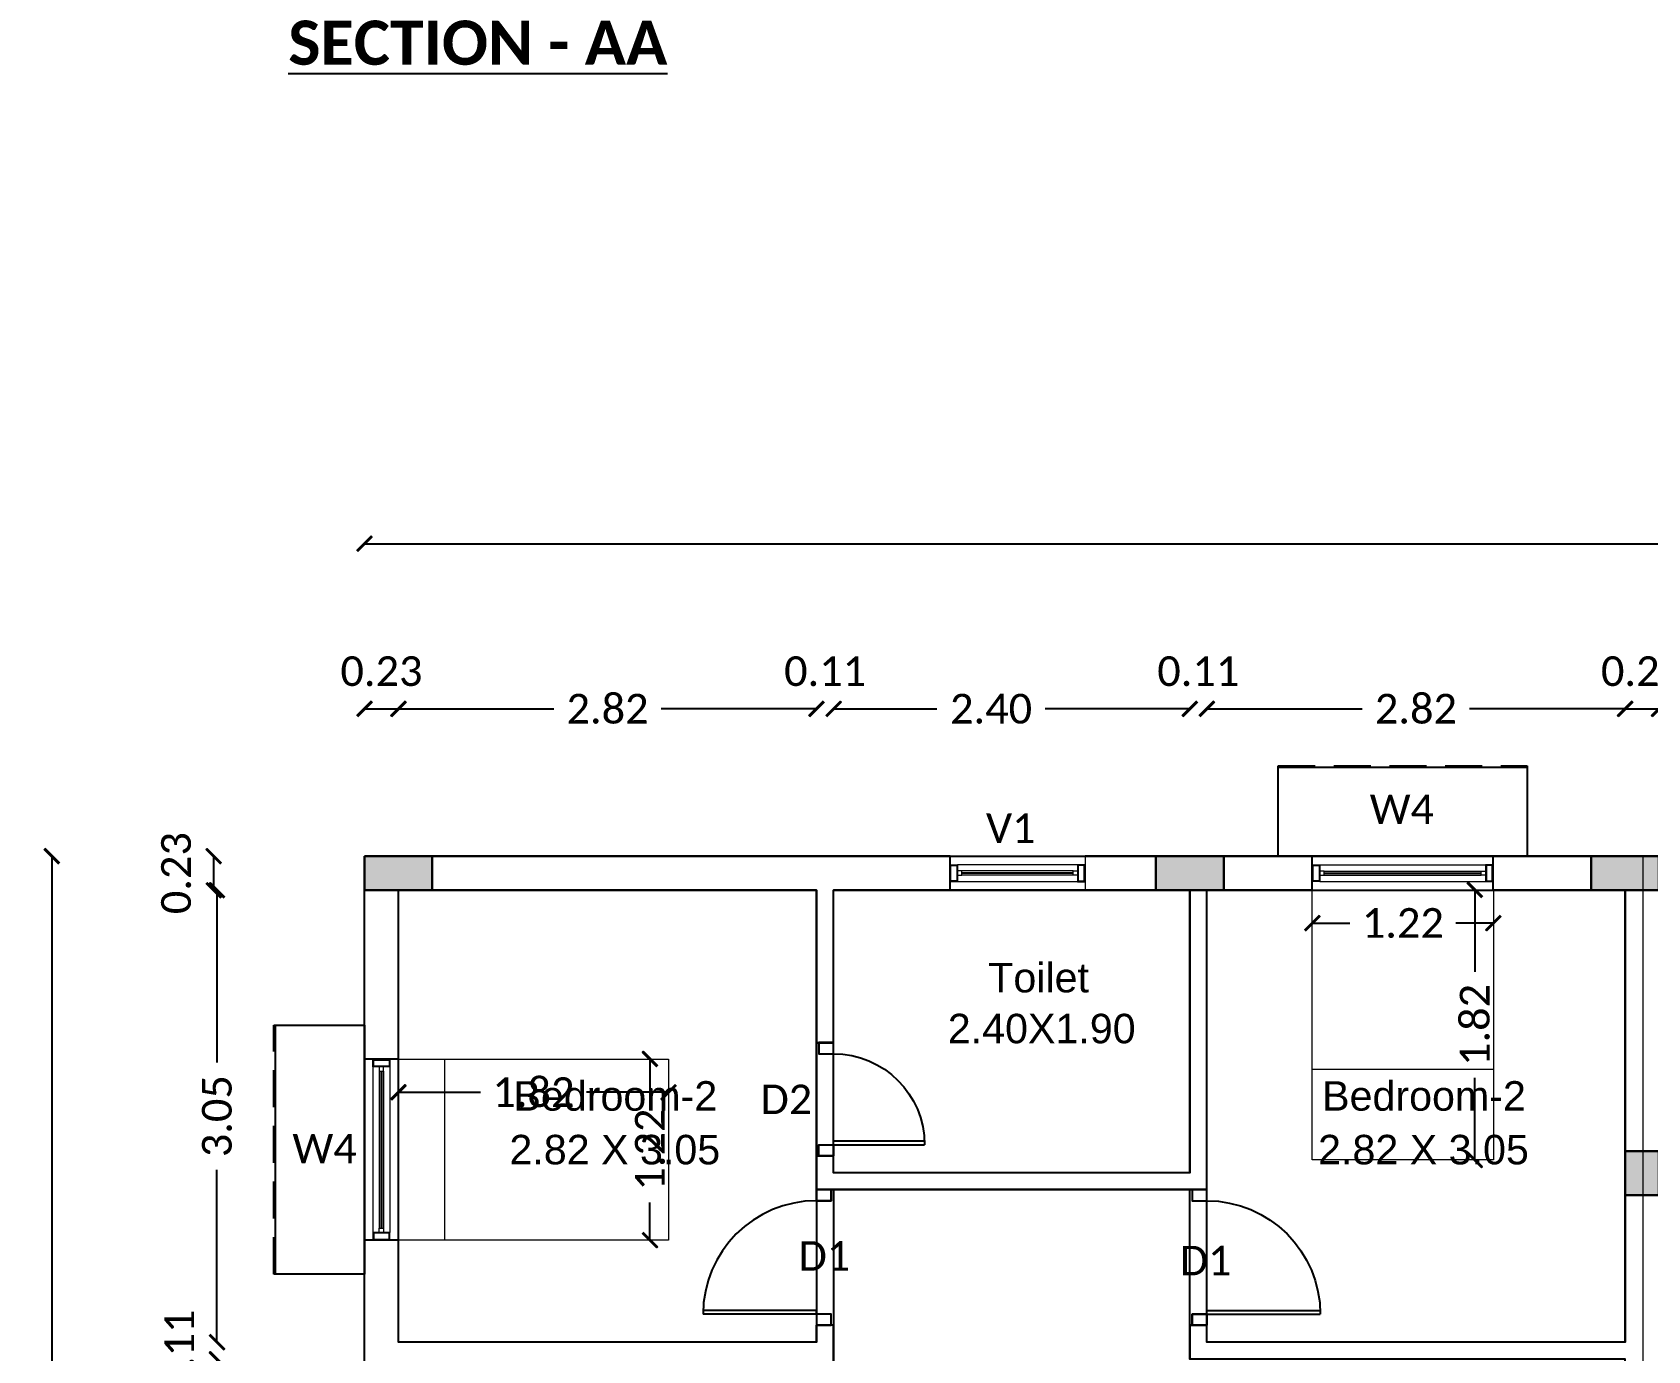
# Model space of a CAD drawing. Header units: metres. Extents: x 1549 to 1752, y 1518 to 3502.
# Drawn here: x 1701.95 to 1712.83, y 1634.1 to 1642.98 of the extents above; entities that cross this region are included whole.
import ezdxf

# ---------------------------------------------------------------- set-up
doc = ezdxf.new("R2010")
doc.units = ezdxf.units.M
doc.linetypes.add('HIDDEN', pattern=[0.375, 0.25, -0.125])
for name, color, linetype in [('BLK_1_FLR_1_AC_ROOM_1', 117, 'Continuous'), ('BLK_1_FLR_1_BLT_UP_AREA', 1, 'Continuous'), ('BLK_1_FLR_1_CARPET_AREA', 10, 'Continuous'), ('BLK_1_FLR_1_CHAJJA', 6, 'Continuous'), ('BLK_1_FLR_1_REGULAR_ROOM_1', 117, 'Continuous'), ('BLK_1_FLR_1_REGULAR_ROOM_2', 117, 'Continuous'), ('BLK_1_FLR_1_WC_BATH', 223, 'Continuous'), ('BLK_1_LVL_1_BLDG_FOOT_PRINT', 1, 'Continuous'), ('D', 7, 'Continuous')]:
    doc.layers.add(name, color=color, linetype=linetype)
for name, color, linetype, lineweight in [('BLK_1_FLR_1_ROOM_1_LIGHT_VENTILATION_1', 232, 'Continuous', 0), ('BLK_1_FLR_1_ROOM_2_LIGHT_VENTILATION_2', 232, 'Continuous', 0), ('BLK_1_FLR_1_UNITFA_1', 234, 'Continuous', 0), ('Column', 7, 'Continuous', 30), ('W', 7, 'Continuous', 5)]:
    doc.layers.add(name, color=color, linetype=linetype, lineweight=lineweight)
doc.styles.add('SLS- JOHN Calibri', font='calibri.ttf')
doc.styles.add('SLS-Calibri', font='calibri.ttf')
doc.styles.add('SLS-CalibriBold', font='calibrib.ttf')
doc.dimstyles.new('SLS-ProjectName-OuterBlock(FloorPlan)', dxfattribs={"dimtxt": 0.2, "dimasz": 0.1, "dimexe": 0, "dimexo": 0, "dimgap": 0.1, "dimtad": 0, "dimzin": 1, "dimdsep": 46, "dimtxsty": 'SLS-Calibri', "dimblk1": 'OBLIQUE', "dimblk2": 'OBLIQUE', "dimsah": 1, "dimcen": 0, "dimse1": 1, "dimse2": 1, "dimclrd": 252, "dimclre": 252, "dimclrt": 256, "dimadec": 0, "dimazin": 0, "dimtfac": 1, "dimtofl": 0, "dimtmove": 2, "dimatfit": 3, "dimfxl": 0, "dimtolj": 1, "dimtzin": 0, "dimarcsym": 0})

# ---------------------------------------------------------------- blocks, each defined once
blk = doc.blocks.new('*U9')
at = {"layer": 'D'}
for p, q in [((0.075, 0.05), (0.075, 0.667)), ((0.1, 0.05), (0.1, 0.666)), ((0, -0.065), (0, 0.05)), ((0.075, 0.05), (0.1, 0.05)), ((0.767, -0.065), (0.767, 0.05))]:
    blk.add_line(p, q, dxfattribs=at)
for points in [[(0, -0.05), (0.075, -0.05), (0.075, 0.05), (0, 0.05)], [(0.767, -0.05), (0.692, -0.05), (0.692, 0.05), (0.767, 0.05)]]:
    blk.add_lwpolyline(points, close=True, dxfattribs=at)
blk.add_arc((0.075, 0.05), 0.617, 0, 90, dxfattribs=at)
blk = doc.blocks.new('*U8')
at = {"layer": 'W'}
for p, q in [((-0.5333, 0.1), (-0.5333, -0.1)), ((-0.5333, 0.1), (0.5333, 0.1)), ((0.5333, 0.1), (0.5333, -0.1)), ((-0.4883, 0.05), (0.4883, 0.05)), ((-0.4633, 0.0125), (0.4633, 0.0125)), ((-0.4633, 0.0025), (0.4633, 0.0025)), ((-0.4883, -0.05), (0.4883, -0.05)), ((-0.4633, -0.0025), (0.4633, -0.0025)), ((-0.4633, -0.0125), (0.4633, -0.0125)), ((-0.5333, -0.1), (0.5333, -0.1))]:
    blk.add_line(p, q, dxfattribs=at)
for points in [[(-0.4883, -0.05), (-0.5333, -0.05), (-0.5333, 0.05), (-0.4883, 0.05)], [(-0.4933, -0.045), (-0.5283, -0.045), (-0.5283, 0.045), (-0.4933, 0.045)], [(-0.4883, 0.0125), (-0.4883, -0.0125), (-0.4633, -0.0125), (-0.4633, 0.0125)], [(0.4883, 0.0125), (0.4883, -0.0125), (0.4633, -0.0125), (0.4633, 0.0125)], [(0.4883, -0.05), (0.5333, -0.05), (0.5333, 0.05), (0.4883, 0.05)], [(0.4933, -0.045), (0.5283, -0.045), (0.5283, 0.045), (0.4933, 0.045)]]:
    blk.add_lwpolyline(points, close=True, dxfattribs=at)
blk = doc.blocks.new('*U7')
at = {"layer": 'D'}
for p, q in [((0.075, 0.05), (0.075, 0.82)), ((0.1, 0.05), (0.1, 0.819)), ((0, -0.065), (0, 0.05)), ((0.075, 0.05), (0.1, 0.05)), ((0.92, -0.065), (0.92, 0.05))]:
    blk.add_line(p, q, dxfattribs=at)
for points in [[(0, -0.05), (0.075, -0.05), (0.075, 0.05), (0, 0.05)], [(0.92, -0.05), (0.845, -0.05), (0.845, 0.05), (0.92, 0.05)]]:
    blk.add_lwpolyline(points, close=True, dxfattribs=at)
blk.add_arc((0.075, 0.05), 0.77, 0, 90, dxfattribs=at)
blk = doc.blocks.new('_Oblique')
at = {"color": 0, "linetype": 'ByBlock', "lineweight": -2}
blk.add_line((-0.5, -0.5), (0.5, 0.5), dxfattribs=at)
at = {"const_width": 0.2}
blk.add_lwpolyline([(-0.5, -0.5), (0.5, 0.5)], dxfattribs=at)
blk = doc.blocks.new('*D65')
at = {"color": 252, "lineweight": -2}
blk.add_line((1704.184, 1638.423), (1704.413, 1638.423), dxfattribs=at)
at = {"layer": 'Defpoints', "color": 0}
for p in [(1704.413, 1638.423), (1704.184, 1636.933), (1704.413, 1636.933)]:
    blk.add_point(p, dxfattribs=at)
at = {"color": 252, "lineweight": -2, "xscale": 0.1, "yscale": 0.1, "zscale": 0.1, "rotation": 180}
blk.add_blockref('_Oblique', (1704.184, 1638.423), dxfattribs=at)
at = {"color": 252, "lineweight": -2, "xscale": 0.1, "yscale": 0.1, "zscale": 0.1}
blk.add_blockref('_Oblique', (1704.413, 1638.423), dxfattribs=at)
at = {"insert": (1704.299, 1638.676), "char_height": 0.2, "attachment_point": 5, "style": 'SLS-Calibri'}
blk.add_mtext('\\A1;0.23', dxfattribs=at)
blk = doc.blocks.new('*D66')
at = {"color": 252, "lineweight": -2}
for p, q in [((1704.413, 1638.423), (1705.46, 1638.423)), ((1707.23, 1638.423), (1706.183, 1638.423))]:
    blk.add_line(p, q, dxfattribs=at)
at = {"layer": 'Defpoints', "color": 0}
for p in [(1707.23, 1638.423), (1707.23, 1637.201), (1704.413, 1636.933)]:
    blk.add_point(p, dxfattribs=at)
at = {"color": 252, "lineweight": -2, "xscale": 0.1, "yscale": 0.1, "zscale": 0.1, "rotation": 180}
blk.add_blockref('_Oblique', (1704.413, 1638.423), dxfattribs=at)
at = {"color": 252, "lineweight": -2, "xscale": 0.1, "yscale": 0.1, "zscale": 0.1}
blk.add_blockref('_Oblique', (1707.23, 1638.423), dxfattribs=at)
at = {"insert": (1705.822, 1638.423), "char_height": 0.2, "attachment_point": 5, "style": 'SLS-Calibri'}
blk.add_mtext('\\A1;2.82', dxfattribs=at)
blk = doc.blocks.new('*D67')
at = {"color": 252, "lineweight": -2}
for p, q in [((1707.23, 1638.423), (1707.13, 1638.423)), ((1707.345, 1638.423), (1707.445, 1638.423))]:
    blk.add_line(p, q, dxfattribs=at)
at = {"layer": 'Defpoints', "color": 0}
for p in [(1707.345, 1638.423), (1707.23, 1637.201), (1707.345, 1637.201)]:
    blk.add_point(p, dxfattribs=at)
at = {"color": 252, "lineweight": -2, "xscale": 0.1, "yscale": 0.1, "zscale": 0.1}
blk.add_blockref('_Oblique', (1707.23, 1638.423), dxfattribs=at)
at = {"color": 252, "lineweight": -2, "xscale": 0.1, "yscale": 0.1, "zscale": 0.1, "rotation": 180}
blk.add_blockref('_Oblique', (1707.345, 1638.423), dxfattribs=at)
at = {"insert": (1707.288, 1638.676), "char_height": 0.2, "attachment_point": 5, "style": 'SLS-Calibri'}
blk.add_mtext('\\A1;0.11', dxfattribs=at)
blk = doc.blocks.new('*D68')
at = {"color": 252, "lineweight": -2}
for p, q in [((1707.345, 1638.423), (1708.041, 1638.423)), ((1709.745, 1638.423), (1708.771, 1638.423))]:
    blk.add_line(p, q, dxfattribs=at)
at = {"layer": 'Defpoints', "color": 0}
for p in [(1709.745, 1638.423), (1707.345, 1637.201), (1709.745, 1637.201)]:
    blk.add_point(p, dxfattribs=at)
at = {"color": 252, "lineweight": -2, "xscale": 0.1, "yscale": 0.1, "zscale": 0.1, "rotation": 180}
blk.add_blockref('_Oblique', (1707.345, 1638.423), dxfattribs=at)
at = {"color": 252, "lineweight": -2, "xscale": 0.1, "yscale": 0.1, "zscale": 0.1}
blk.add_blockref('_Oblique', (1709.745, 1638.423), dxfattribs=at)
at = {"insert": (1708.406, 1638.423), "char_height": 0.2, "attachment_point": 5, "style": 'SLS-Calibri'}
blk.add_mtext('\\A1;2.40', dxfattribs=at)
blk = doc.blocks.new('*D69')
at = {"color": 252, "lineweight": -2}
for p, q in [((1709.745, 1638.423), (1709.645, 1638.423)), ((1709.859, 1638.423), (1709.959, 1638.423))]:
    blk.add_line(p, q, dxfattribs=at)
at = {"layer": 'Defpoints', "color": 0}
for p in [(1709.859, 1638.423), (1709.745, 1637.201), (1709.859, 1637.201)]:
    blk.add_point(p, dxfattribs=at)
at = {"color": 252, "lineweight": -2, "xscale": 0.1, "yscale": 0.1, "zscale": 0.1}
blk.add_blockref('_Oblique', (1709.745, 1638.423), dxfattribs=at)
at = {"color": 252, "lineweight": -2, "xscale": 0.1, "yscale": 0.1, "zscale": 0.1, "rotation": 180}
blk.add_blockref('_Oblique', (1709.859, 1638.423), dxfattribs=at)
at = {"insert": (1709.802, 1638.676), "char_height": 0.2, "attachment_point": 5, "style": 'SLS-Calibri'}
blk.add_mtext('\\A1;0.11', dxfattribs=at)
blk = doc.blocks.new('*D70')
at = {"color": 252, "lineweight": -2}
for p, q in [((1709.859, 1638.423), (1710.906, 1638.423)), ((1712.677, 1638.423), (1711.63, 1638.423))]:
    blk.add_line(p, q, dxfattribs=at)
at = {"layer": 'Defpoints', "color": 0}
for p in [(1712.677, 1638.423), (1709.859, 1637.201), (1712.677, 1637.201)]:
    blk.add_point(p, dxfattribs=at)
at = {"color": 252, "lineweight": -2, "xscale": 0.1, "yscale": 0.1, "zscale": 0.1, "rotation": 180}
blk.add_blockref('_Oblique', (1709.859, 1638.423), dxfattribs=at)
at = {"color": 252, "lineweight": -2, "xscale": 0.1, "yscale": 0.1, "zscale": 0.1}
blk.add_blockref('_Oblique', (1712.677, 1638.423), dxfattribs=at)
at = {"insert": (1711.268, 1638.423), "char_height": 0.2, "attachment_point": 5, "style": 'SLS-Calibri'}
blk.add_mtext('\\A1;2.82', dxfattribs=at)
blk = doc.blocks.new('*D71')
at = {"color": 252, "lineweight": -2}
blk.add_line((1712.677, 1638.423), (1712.906, 1638.423), dxfattribs=at)
at = {"layer": 'Defpoints', "color": 0}
for p in [(1712.906, 1638.423), (1712.677, 1637.201), (1712.906, 1637.201)]:
    blk.add_point(p, dxfattribs=at)
at = {"color": 252, "lineweight": -2, "xscale": 0.1, "yscale": 0.1, "zscale": 0.1, "rotation": 180}
blk.add_blockref('_Oblique', (1712.677, 1638.423), dxfattribs=at)
at = {"color": 252, "lineweight": -2, "xscale": 0.1, "yscale": 0.1, "zscale": 0.1}
blk.add_blockref('_Oblique', (1712.906, 1638.423), dxfattribs=at)
at = {"insert": (1712.791, 1638.676), "char_height": 0.2, "attachment_point": 5, "style": 'SLS-Calibri'}
blk.add_mtext('\\A1;0.23', dxfattribs=at)
blk = doc.blocks.new('*D45')
at = {"color": 252, "lineweight": -2}
for p, q in [((1704.184, 1639.536), (1713.192, 1639.536)), ((1723.074, 1639.536), (1714.067, 1639.536))]:
    blk.add_line(p, q, dxfattribs=at)
at = {"layer": 'Defpoints', "color": 0}
for p in [(1723.074, 1639.536), (1704.184, 1637.43), (1723.074, 1637.43)]:
    blk.add_point(p, dxfattribs=at)
at = {"color": 252, "lineweight": -2, "xscale": 0.1, "yscale": 0.1, "zscale": 0.1, "rotation": 180}
blk.add_blockref('_Oblique', (1704.184, 1639.536), dxfattribs=at)
at = {"color": 252, "lineweight": -2, "xscale": 0.1, "yscale": 0.1, "zscale": 0.1}
blk.add_blockref('_Oblique', (1723.074, 1639.536), dxfattribs=at)
at = {"insert": (1713.629, 1639.536), "char_height": 0.2, "attachment_point": 5, "style": 'SLS-Calibri'}
blk.add_mtext('\\A1;18.89', dxfattribs=at)
blk = doc.blocks.new('*D80')
at = {"color": 252, "lineweight": -2}
blk.add_line((1703.169, 1637.201), (1703.169, 1637.43), dxfattribs=at)
at = {"layer": 'Defpoints', "color": 0}
for p in [(1703.169, 1637.43), (1704.816, 1637.43), (1704.816, 1637.201)]:
    blk.add_point(p, dxfattribs=at)
at = {"color": 252, "lineweight": -2, "xscale": 0.1, "yscale": 0.1, "zscale": 0.1}
for p, rotation in [((1703.169, 1637.43), 90), ((1703.169, 1637.201), 270)]:
    blk.add_blockref('_Oblique', p, dxfattribs=dict(at, rotation=rotation))
at = {"insert": (1702.916, 1637.316), "char_height": 0.2, "attachment_point": 5, "rotation": 90, "style": 'SLS-Calibri'}
blk.add_mtext('\\A1;0.23', dxfattribs=at)
blk = doc.blocks.new('*D81')
at = {"color": 252, "lineweight": -2}
for p, q in [((1703.191, 1637.201), (1703.191, 1636.04)), ((1703.191, 1634.155), (1703.191, 1635.316))]:
    blk.add_line(p, q, dxfattribs=at)
at = {"layer": 'Defpoints', "color": 0}
for p in [(1704.838, 1637.201), (1703.191, 1634.155), (1704.413, 1634.155)]:
    blk.add_point(p, dxfattribs=at)
at = {"color": 252, "lineweight": -2, "xscale": 0.1, "yscale": 0.1, "zscale": 0.1}
for p, rotation in [((1703.191, 1637.201), 90), ((1703.191, 1634.155), 270)]:
    blk.add_blockref('_Oblique', p, dxfattribs=dict(at, rotation=rotation))
at = {"insert": (1703.191, 1635.678), "char_height": 0.2, "attachment_point": 5, "rotation": 90, "style": 'SLS-Calibri'}
blk.add_mtext('\\A1;3.05', dxfattribs=at)
blk = doc.blocks.new('*D82')
at = {"color": 252, "lineweight": -2}
for p, q in [((1703.191, 1634.155), (1703.191, 1634.255)), ((1703.191, 1634.04), (1703.191, 1633.94))]:
    blk.add_line(p, q, dxfattribs=at)
at = {"layer": 'Defpoints', "color": 0}
for p in [(1704.413, 1634.155), (1703.191, 1634.04), (1704.413, 1634.04)]:
    blk.add_point(p, dxfattribs=at)
at = {"color": 252, "lineweight": -2, "xscale": 0.1, "yscale": 0.1, "zscale": 0.1}
for p, rotation in [((1703.191, 1634.155), 270), ((1703.191, 1634.04), 90)]:
    blk.add_blockref('_Oblique', p, dxfattribs=dict(at, rotation=rotation))
at = {"insert": (1702.938, 1634.098), "char_height": 0.2, "attachment_point": 5, "rotation": 90, "style": 'SLS-Calibri'}
blk.add_mtext('\\A1;0.11', dxfattribs=at)
blk = doc.blocks.new('*D89')
at = {"color": 252, "lineweight": -2}
for p, q in [((1702.078, 1637.43), (1702.078, 1632.171)), ((1702.078, 1626.031), (1702.078, 1631.29))]:
    blk.add_line(p, q, dxfattribs=at)
at = {"layer": 'Defpoints', "color": 0}
for p in [(1704.184, 1637.43), (1702.078, 1626.031), (1704.184, 1626.031)]:
    blk.add_point(p, dxfattribs=at)
at = {"color": 252, "lineweight": -2, "xscale": 0.1, "yscale": 0.1, "zscale": 0.1}
for p, rotation in [((1702.078, 1637.43), 90), ((1702.078, 1626.031), 270)]:
    blk.add_blockref('_Oblique', p, dxfattribs=dict(at, rotation=rotation))
at = {"insert": (1702.078, 1631.73), "char_height": 0.2, "attachment_point": 5, "rotation": 90, "style": 'SLS-Calibri'}
blk.add_mtext('\\A1;11.40', dxfattribs=at)
blk = doc.blocks.new('A$C337B7338')
at = {"layer": 'W'}
for p, q in [((0, 0.229), (0, 0)), ((0.91, 0.229), (0, 0.229)), ((0.91, 0.229), (0.91, 0)), ((0.859, 0.171), (0.051, 0.171)), ((0.83, 0.129), (0.08, 0.129)), ((0.83, 0.117), (0.08, 0.117)), ((0.83, 0.111), (0.08, 0.111)), ((0.859, 0.057), (0.051, 0.057)), ((0.83, 0.1), (0.08, 0.1)), ((0.91, 0), (0, 0))]:
    blk.add_line(p, q, dxfattribs=at)
for points in [[(0.051, 0.057), (0, 0.057), (0, 0.171), (0.051, 0.171)], [(0.046, 0.063), (0.006, 0.063), (0.006, 0.166), (0.046, 0.166)], [(0.051, 0.129), (0.051, 0.1), (0.08, 0.1), (0.08, 0.129)], [(0.859, 0.129), (0.859, 0.1), (0.83, 0.1), (0.83, 0.129)], [(0.859, 0.057), (0.91, 0.057), (0.91, 0.171), (0.859, 0.171)], [(0.864, 0.063), (0.904, 0.063), (0.904, 0.166), (0.864, 0.166)]]:
    blk.add_lwpolyline(points, close=True, dxfattribs=at)
blk = doc.blocks.new('col')
at = {"layer": 'Column'}
h = blk.add_hatch(color=6, dxfattribs=at)
h.dxf.hatch_style = 1
h.paths.add_polyline_path([(0, 0), (0, -0.229), (0.457, -0.229), (0.457, 0)])
h = blk.add_hatch(color=6, dxfattribs=at)
h.dxf.hatch_style = 1
h.paths.add_polyline_path([(8.264, 0), (8.264, -0.229), (8.721, -0.229), (8.721, 0)])
h = blk.add_hatch(color=6, dxfattribs=at)
h.dxf.hatch_style = 1
h.paths.add_polyline_path([(5.332, 0), (5.332, -0.229), (5.789, -0.229), (5.789, 0)])
h = blk.add_hatch(color=3, dxfattribs=at)
h.dxf.hatch_style = 1
h.paths.add_polyline_path([(8.721, -2.285), (8.721, -1.987), (8.493, -1.987), (8.493, -2.285)])
for points in [[(0, 0), (0, -0.229), (0.457, -0.229), (0.457, 0)], [(8.264, 0), (8.264, -0.229), (8.721, -0.229), (8.721, 0)], [(5.332, 0), (5.332, -0.229), (5.789, -0.229), (5.789, 0)], [(8.493, -2.285), (8.721, -2.285), (8.721, -1.987), (8.493, -1.987)]]:
    blk.add_lwpolyline(points, close=True, dxfattribs=at)
blk = doc.blocks.new('*D181')
at = {"layer": 'BLK_1_FLR_1_ROOM_1_LIGHT_VENTILATION_1', "color": 252, "lineweight": -2}
for p, q in [((1706.108, 1636.063), (1706.108, 1635.81)), ((1706.108, 1634.843), (1706.108, 1635.096))]:
    blk.add_line(p, q, dxfattribs=at)
at = {"layer": 'Defpoints', "color": 0}
for p in [(1706.233, 1636.063), (1706.108, 1634.843), (1706.233, 1634.843)]:
    blk.add_point(p, dxfattribs=at)
at = {"layer": 'BLK_1_FLR_1_ROOM_1_LIGHT_VENTILATION_1', "color": 252, "lineweight": -2, "xscale": 0.1, "yscale": 0.1, "zscale": 0.1}
for p, rotation in [((1706.108, 1636.063), 90), ((1706.108, 1634.843), 270)]:
    blk.add_blockref('_Oblique', p, dxfattribs=dict(at, rotation=rotation))
at = {"layer": 'BLK_1_FLR_1_ROOM_1_LIGHT_VENTILATION_1', "insert": (1706.108, 1635.453), "char_height": 0.2, "attachment_point": 5, "rotation": 90, "style": 'SLS-Calibri'}
blk.add_mtext('\\A1;1.22', dxfattribs=at)
blk = doc.blocks.new('*D182')
at = {"layer": 'BLK_1_FLR_1_ROOM_1_LIGHT_VENTILATION_1', "color": 252, "lineweight": -2}
for p, q in [((1704.413, 1635.839), (1704.966, 1635.839)), ((1706.233, 1635.839), (1705.68, 1635.839))]:
    blk.add_line(p, q, dxfattribs=at)
at = {"layer": 'Defpoints', "color": 0}
for p in [(1704.413, 1636.063), (1706.233, 1636.063), (1706.233, 1635.839)]:
    blk.add_point(p, dxfattribs=at)
at = {"layer": 'BLK_1_FLR_1_ROOM_1_LIGHT_VENTILATION_1', "color": 252, "lineweight": -2, "xscale": 0.1, "yscale": 0.1, "zscale": 0.1, "rotation": 180}
blk.add_blockref('_Oblique', (1704.413, 1635.839), dxfattribs=at)
at = {"layer": 'BLK_1_FLR_1_ROOM_1_LIGHT_VENTILATION_1', "color": 252, "lineweight": -2, "xscale": 0.1, "yscale": 0.1, "zscale": 0.1}
blk.add_blockref('_Oblique', (1706.233, 1635.839), dxfattribs=at)
at = {"layer": 'BLK_1_FLR_1_ROOM_1_LIGHT_VENTILATION_1', "insert": (1705.323, 1635.839), "char_height": 0.2, "attachment_point": 5, "style": 'SLS-Calibri'}
blk.add_mtext('\\A1;1.82', dxfattribs=at)
blk = doc.blocks.new('*D183')
at = {"layer": 'BLK_1_FLR_1_ROOM_2_LIGHT_VENTILATION_2', "color": 252, "lineweight": -2}
for p, q in [((1711.665, 1637.203), (1711.665, 1636.65)), ((1711.665, 1635.383), (1711.665, 1635.936))]:
    blk.add_line(p, q, dxfattribs=at)
at = {"layer": 'Defpoints', "color": 0}
for p in [(1711.79, 1637.203), (1711.665, 1635.383), (1711.79, 1635.383)]:
    blk.add_point(p, dxfattribs=at)
at = {"layer": 'BLK_1_FLR_1_ROOM_2_LIGHT_VENTILATION_2', "color": 252, "lineweight": -2, "xscale": 0.1, "yscale": 0.1, "zscale": 0.1}
for p, rotation in [((1711.665, 1637.203), 90), ((1711.665, 1635.383), 270)]:
    blk.add_blockref('_Oblique', p, dxfattribs=dict(at, rotation=rotation))
at = {"layer": 'BLK_1_FLR_1_ROOM_2_LIGHT_VENTILATION_2', "insert": (1711.665, 1636.293), "char_height": 0.2, "attachment_point": 5, "rotation": 90, "style": 'SLS-Calibri'}
blk.add_mtext('\\A1;1.82', dxfattribs=at)
blk = doc.blocks.new('*D184')
at = {"layer": 'BLK_1_FLR_1_ROOM_2_LIGHT_VENTILATION_2', "color": 252, "lineweight": -2}
for p, q in [((1710.57, 1636.979), (1710.823, 1636.979)), ((1711.79, 1636.979), (1711.537, 1636.979))]:
    blk.add_line(p, q, dxfattribs=at)
at = {"layer": 'Defpoints', "color": 0}
for p in [(1710.57, 1637.203), (1711.79, 1637.203), (1711.79, 1636.979)]:
    blk.add_point(p, dxfattribs=at)
at = {"layer": 'BLK_1_FLR_1_ROOM_2_LIGHT_VENTILATION_2', "color": 252, "lineweight": -2, "xscale": 0.1, "yscale": 0.1, "zscale": 0.1, "rotation": 180}
blk.add_blockref('_Oblique', (1710.57, 1636.979), dxfattribs=at)
at = {"layer": 'BLK_1_FLR_1_ROOM_2_LIGHT_VENTILATION_2', "color": 252, "lineweight": -2, "xscale": 0.1, "yscale": 0.1, "zscale": 0.1}
blk.add_blockref('_Oblique', (1711.79, 1636.979), dxfattribs=at)
at = {"layer": 'BLK_1_FLR_1_ROOM_2_LIGHT_VENTILATION_2', "insert": (1711.18, 1636.979), "char_height": 0.2, "attachment_point": 5, "style": 'SLS-Calibri'}
blk.add_mtext('\\A1;1.22', dxfattribs=at)

msp = doc.modelspace()

# ---------------------------------------------------------------- linework, layer by layer
at = {"ltscale": 0.1}
for p, q in [((1708.12957952, 1637.42995134), (1704.18426967, 1637.42995134)), ((1704.18426967, 1636.06185835), (1704.18426967, 1637.42995134)), ((1708.12957952, 1637.20144327), (1708.12957952, 1637.42995134)), ((1710.56976131, 1637.42995134), (1709.03957952, 1637.42995134)), ((1710.56976131, 1637.20144327), (1710.56976131, 1637.42995134)), ((1716.21902773, 1637.42995134), (1711.78847099, 1637.42995134)), ((1711.78847099, 1637.20144327), (1711.78847099, 1637.42995134)), ((1707.23037854, 1637.20144327), (1704.41277773, 1637.20144327)), ((1704.41277773, 1636.06185835), (1704.41277773, 1637.20144327)), ((1707.23037854, 1636.17315698), (1707.23037854, 1637.20144327)), ((1709.74463257, 1637.20144327), (1707.34463257, 1637.20144327)), ((1707.34463257, 1636.17315698), (1707.34463257, 1637.20144327)), ((1709.74463257, 1635.2972094), (1709.74463257, 1637.20144327)), ((1710.56976131, 1637.20144327), (1709.8588866, 1637.20144327)), ((1709.8588866, 1635.18295537), (1709.8588866, 1637.20144327)), ((1712.67715273, 1637.20144327), (1711.78847099, 1637.20144327)), ((1712.67715273, 1634.15466908), (1712.67715273, 1637.20144327)), ((1712.67715273, 1634.15466908), (1712.67715273, 1637.20144327)), ((1707.34463257, 1636.17315698), (1707.23037854, 1636.17315698)), ((1704.41277773, 1636.06185835), (1704.18426967, 1636.06185835)), ((1707.34463257, 1635.41146343), (1707.23037854, 1635.41146343)), ((1707.23037854, 1635.18295537), (1707.23037854, 1635.41146343)), ((1707.34463257, 1635.2972094), (1707.34463257, 1635.41146343)), ((1709.74463257, 1635.2972094), (1707.34463257, 1635.2972094)), ((1709.8588866, 1635.18295537), (1707.23037854, 1635.18295537)), ((1704.18426967, 1633.24063682), (1704.18426967, 1634.84314867)), ((1704.41277773, 1634.84314867), (1704.18426967, 1634.84314867)), ((1704.41277773, 1634.15466908), (1704.41277773, 1634.84314867)), ((1707.34463257, 1634.26892311), (1707.23037854, 1634.26892311)), ((1707.23037854, 1634.15466908), (1707.23037854, 1634.26892311)), ((1707.34463257, 1632.9359585), (1707.34463257, 1634.26892311)), ((1709.74463257, 1634.04041505), (1709.74463257, 1634.26892311)), ((1709.74463257, 1634.26892311), (1709.8588866, 1634.26892311)), ((1709.8588866, 1634.15466908), (1709.8588866, 1634.26892311)), ((1707.23037854, 1634.15466908), (1704.41277773, 1634.15466908)), ((1712.67715273, 1634.15466908), (1709.8588866, 1634.15466908))]:
    msp.add_line(p, q, dxfattribs=at)
at = {"linetype": 'Continuous', "ltscale": 0.1}
msp.add_line((1707.23037854, 1635.41146343), (1707.23037854, 1636.17315698), dxfattribs=at)
at = {"linetype": 'HIDDEN'}
for points in [[(1710.33976131, 1638.03995134), (1712.01847099, 1638.03995134), (1712.01847099, 1637.42995134), (1710.33976131, 1637.42995134)], [(1704.18426967, 1636.29185835), (1704.18426967, 1634.61314867), (1703.57426967, 1634.61314867), (1703.57426967, 1636.29185835)]]:
    msp.add_lwpolyline(points, close=True, dxfattribs=at)
msp.add_lwpolyline([(1704.18426967, 1637.42995134), (1723.07426967, 1637.42995134), (1723.07426967, 1626.03069959), (1704.18426967, 1626.03069959)], close=True)
at = {"layer": 'BLK_1_FLR_1_AC_ROOM_1', "color": 1}
msp.add_lwpolyline([(1707.34463257, 1631.9091965), (1709.97161725, 1631.9091965), (1709.97161725, 1632.84709515), (1712.67715273, 1632.84709515), (1712.67715273, 1634.04041505), (1709.74463257, 1634.04041505), (1709.74463257, 1635.18295537), (1707.34463257, 1635.18295537)], close=True, dxfattribs=at)
at = {"layer": 'BLK_1_FLR_1_BLT_UP_AREA', "color": 3}
msp.add_lwpolyline([(1704.18426967, 1637.42995134), (1723.07426967, 1637.42995134), (1723.07426967, 1626.03069959), (1704.18426967, 1626.03069959)], close=True, dxfattribs=at)
at = {"layer": 'BLK_1_FLR_1_CARPET_AREA', "color": 25}
msp.add_lwpolyline([(1707.34463257, 1632.9359585), (1707.34463257, 1634.26892311), (1707.32972987, 1634.26892311), (1707.32972987, 1634.34343661), (1707.23037854, 1634.34343661), (1707.23037854, 1634.15466908), (1704.41277773, 1634.15466908), (1704.41277773, 1637.20144327), (1707.23037854, 1637.20144327), (1707.23037854, 1636.17315698), (1707.34463257, 1636.17315698), (1707.34463257, 1637.20144327), (1709.74463257, 1637.20144327), (1709.74463257, 1635.2972094), (1707.34463257, 1635.2972094), (1707.34463257, 1635.41146343), (1707.23037854, 1635.41146343), (1707.23037854, 1635.10844097), (1707.32972987, 1635.10844097), (1707.32972987, 1635.18295447), (1709.75953527, 1635.18295447), (1709.75953527, 1635.10844097), (1709.8588866, 1635.10844097), (1709.8588866, 1637.20144327), (1712.67715273, 1637.20144327), (1712.67715273, 1634.15466908), (1709.8588866, 1634.15466908), (1709.8588866, 1634.34343661), (1709.75953527, 1634.34343661), (1709.75953527, 1634.26892311), (1709.74463257, 1634.26892311), (1709.74463257, 1634.04041505)], dxfattribs=at)
at = {"layer": 'BLK_1_FLR_1_CHAJJA'}
for points in [[(1710.33976131, 1638.02995134), (1712.01847099, 1638.02995134), (1712.01847099, 1637.42995134), (1710.33976131, 1637.42995134)], [(1703.58426967, 1636.29185835), (1704.18426967, 1636.29185835), (1704.18426967, 1634.61314867), (1703.58426967, 1634.61314867)]]:
    msp.add_lwpolyline(points, close=True, dxfattribs=at)
at = {"layer": 'BLK_1_FLR_1_REGULAR_ROOM_1', "color": 1}
msp.add_lwpolyline([(1704.41277773, 1637.20144327), (1707.23037854, 1637.20144327), (1707.23037854, 1634.15466908), (1704.41277773, 1634.15466908)], close=True, dxfattribs=at)
at = {"layer": 'BLK_1_FLR_1_REGULAR_ROOM_2', "color": 1}
msp.add_lwpolyline([(1709.8588866, 1637.20144327), (1712.67715273, 1637.20144327), (1712.67715273, 1634.15466908), (1709.8588866, 1634.15466908)], close=True, dxfattribs=at)
at = {"layer": 'BLK_1_FLR_1_ROOM_1_LIGHT_VENTILATION_1'}
msp.add_lwpolyline([(1704.41277773, 1636.06314867), (1706.23277773, 1636.06314867), (1706.23277773, 1634.84314867), (1704.41277773, 1634.84314867)], close=True, dxfattribs=at)
at = {"layer": 'BLK_1_FLR_1_ROOM_1_LIGHT_VENTILATION_1', "elevation": 0}
msp.add_lwpolyline([(1704.72280468, 1636.06314867), (1704.72280468, 1634.84314867)], dxfattribs=at)
at = {"layer": 'BLK_1_FLR_1_ROOM_2_LIGHT_VENTILATION_2'}
msp.add_lwpolyline([(1710.56976131, 1637.2027336), (1711.78976131, 1637.2027336), (1711.78976131, 1635.3827336), (1710.56976131, 1635.3827336)], close=True, dxfattribs=at)
msp.add_lwpolyline([(1711.78976131, 1635.9927336), (1710.56976131, 1635.9927336)], dxfattribs=at)
at = {"layer": 'BLK_1_FLR_1_UNITFA_1'}
msp.add_lwpolyline([(1704.18426967, 1637.42995134), (1712.7956608, 1637.42995134), (1712.7956608, 1632.72858709), (1710.09012531, 1632.72858709), (1710.09012531, 1631.84841908), (1704.18426967, 1631.84692714)], close=True, dxfattribs=at)
at = {"layer": 'BLK_1_FLR_1_WC_BATH', "elevation": 0}
msp.add_lwpolyline([(1707.34463257, 1637.20144327), (1709.74463257, 1637.20144327), (1709.74463257, 1635.2972094), (1707.34463257, 1635.2972094)], close=True, dxfattribs=at)
at = {"layer": 'BLK_1_LVL_1_BLDG_FOOT_PRINT'}
msp.add_lwpolyline([(1704.18426967, 1637.42995134), (1723.07426967, 1637.42995134), (1723.07426967, 1626.03069959), (1704.18426967, 1626.03069959)], close=True, dxfattribs=at)

# ---------------------------------------------------------------- block references
for name, p in [('col', (1704.18426967, 1637.42995134)), ('A$C337B7338', (1708.12958065, 1637.20144371))]:
    msp.add_blockref(name, p)
at = {"ltscale": 0.25, "xscale": 1.142540322580821, "yscale": 1.142540322580821, "zscale": 1.142540322580821}
msp.add_blockref('*U8', (1711.17911615, 1637.31569731), dxfattribs=at)
at = {"ltscale": 0.25}
for name, p, xscale, yscale, zscale, rotation in [('*U9', (1707.29495691, 1635.41146343), -0.9935133239832582, 0.9935133239832582, 0.9935133239832582, 270), ('*U8', (1704.2985237, 1635.45250351), 1.142540322580821, 1.142540322580821, 1.142540322580821, 269.9999999999999), ('*U7', (1707.28005421, 1634.26892311), 0.9935133239832582, 0.9935133239832582, 0.9935133239832582, 90), ('*U7', (1709.80921094, 1634.26892311), -0.9935133239832582, 0.9935133239832582, 0.9935133239832582, 270)]:
    msp.add_blockref(name, p, dxfattribs=dict(at, xscale=xscale, yscale=yscale, zscale=zscale, rotation=rotation))

# ---------------------------------------------------------------- texts
at = {"style": 'SLS- JOHN Calibri'}
for s, p in [('W4', (1710.95669139, 1637.64660237)), ('V1', (1708.37177026, 1637.51939579)), ('D2', (1706.85251639, 1635.69201051)), ('W4', (1703.69909671, 1635.35948978)), ('D1', (1707.1090821, 1634.63677956)), ('D1', (1709.67703341, 1634.60543538))]:
    msp.add_text(s, height=0.198702665, dxfattribs=at).set_placement(p)
at = {"insert": (1704.94844225, 1642.91084735), "char_height": 0.2980539972, "width": 10.5084261044, "attachment_point": 5, "style": 'SLS-CalibriBold'}
msp.add_mtext('{\\LSECTION - AA}', dxfattribs=at)
at = {"char_height": 0.1987026648, "attachment_point": 5, "style": 'SLS- JOHN Calibri'}
for s, width, heights, insert in [('{\\fArial|b0|i0|c0|p34;Toilet}', 39.6514033903, [0], (1708.72610545, 1636.61026)), ('\\A1;{\\fArial|b0|i0|c0|p34;2.40X1.90}', 1.8963848668, [0.27200619], (1708.74712368, 1636.26724548)), ('{\\fArial|b0|i0|c0|p34;Bedroom-2}', 41.9302480088, [0], (1705.87462556, 1635.81319065)), ('{\\fArial|b0|i0|c0|p34;Bedroom-2}', 41.9302480088, [0], (1711.32247914, 1635.81319065)), ('\\A1;{\\fArial|b0|i0|c0|p34;2.82 X 3.05}', 1.8963848668, [0.27200619], (1705.8711297, 1635.45142049)), ('\\A1;{\\fArial|b0|i0|c0|p34;2.82 X 3.05}', 1.8963848668, [0.27200619], (1711.31898328, 1635.45142049))]:
    msp.add_mtext_dynamic_manual_height_columns(s, width=width, gutter_width=24.30725074, heights=heights, dxfattribs=dict(at, insert=insert))

# ---------------------------------------------------------------- dimensions: what is measured, and where the dimension line sits
for base, p1, p2, picture, middle in [((1723.07426967, 1639.53619958), (1704.18426967, 1637.42995134), (1723.07426967, 1637.42995134), '*D45', (1713.62926967, 1639.53619958)), ((1704.41277773, 1638.42346466), (1704.18426967, 1636.93341528), (1704.41277773, 1636.93341528), '*D65', (1704.2985237, 1638.6759262)), ((1707.34463257, 1638.42346466), (1707.23037854, 1637.20144327), (1707.34463257, 1637.20144327), '*D67', (1707.28750556, 1638.6759262)), ((1709.8588866, 1638.42346466), (1709.74463257, 1637.20144327), (1709.8588866, 1637.20144327), '*D69', (1709.80175959, 1638.6759262)), ((1712.9056608, 1638.42346466), (1712.67715273, 1637.20144327), (1712.9056608, 1637.20144327), '*D71', (1712.79140676, 1638.6759262)), ((1707.23037854, 1638.42346466), (1704.41277773, 1636.93341528), (1707.23037854, 1637.20144327), '*D66', (1705.82157814, 1638.42346466)), ((1712.67715273, 1638.42346466), (1709.8588866, 1637.20144327), (1712.67715273, 1637.20144327), '*D70', (1711.26801967, 1638.42346466))]:
    dim = msp.add_linear_dim(base=base, p1=p1, p2=p2, dimstyle='SLS-ProjectName-OuterBlock(FloorPlan)')
    dim.commit()
    dim.dimension.update_dxf_attribs({"geometry": picture, "text_midpoint": middle})
dim = msp.add_linear_dim(base=(1709.74463257, 1638.42346466), p1=(1707.34463257, 1637.20144327), p2=(1709.74463257, 1637.20144327), dimstyle='SLS-ProjectName-OuterBlock(FloorPlan)')
dim.commit()
dim.dimension.update_dxf_attribs({"geometry": '*D68', "text_midpoint": (1708.40598183, 1638.42346466), "dimtype": 160})
for base, p1, p2, picture, middle in [((1703.16885957, 1637.42995134), (1704.81601131, 1637.20144327), (1704.81601131, 1637.42995134), '*D80', (1702.91639803, 1637.31569731)), ((1702.07802142, 1626.03069959), (1704.18426967, 1637.42995134), (1704.18426967, 1626.03069959), '*D89', (1702.07802142, 1631.73032546)), ((1703.19075634, 1634.15466908), (1704.83790808, 1637.20144327), (1704.41277773, 1634.15466908), '*D81', (1703.19075634, 1635.67805618)), ((1703.19075634, 1634.04041505), (1704.41277773, 1634.15466908), (1704.41277773, 1634.04041505), '*D82', (1702.93829481, 1634.09754206))]:
    dim = msp.add_linear_dim(base=base, p1=p1, p2=p2, angle=90, dimstyle='SLS-ProjectName-OuterBlock(FloorPlan)')
    dim.commit()
    dim.dimension.update_dxf_attribs({"geometry": picture, "text_midpoint": middle})
at = {"layer": 'BLK_1_FLR_1_ROOM_1_LIGHT_VENTILATION_1', "color": 2}
dim = msp.add_linear_dim(base=(1706.10774263, 1634.84314867), p1=(1706.23277773, 1636.06314867), p2=(1706.23277773, 1634.84314867), angle=90, dimstyle='SLS-ProjectName-OuterBlock(FloorPlan)', override={"dimfxl": 0.23, "dimtfill": 1, "dimarcsym": 2}, dxfattribs=at)
dim.commit()
dim.dimension.update_dxf_attribs({"geometry": '*D181', "text_midpoint": (1706.10774263, 1635.45314867)})
at = {"layer": 'BLK_1_FLR_1_ROOM_1_LIGHT_VENTILATION_1', "color": 1}
dim = msp.add_linear_dim(base=(1706.23277773, 1635.83928491), p1=(1704.41277773, 1636.06314867), p2=(1706.23277773, 1636.06314867), dimstyle='SLS-ProjectName-OuterBlock(FloorPlan)', override={"dimfxl": 0.23, "dimtfill": 1, "dimarcsym": 2}, dxfattribs=at)
dim.commit()
dim.dimension.update_dxf_attribs({"geometry": '*D182', "text_midpoint": (1705.32277773, 1635.83928491)})
at = {"layer": 'BLK_1_FLR_1_ROOM_2_LIGHT_VENTILATION_2', "color": 1}
dim = msp.add_linear_dim(base=(1711.78976131, 1636.97886984), p1=(1710.56976131, 1637.2027336), p2=(1711.78976131, 1637.2027336), dimstyle='SLS-ProjectName-OuterBlock(FloorPlan)', override={"dimfxl": 0.23, "dimtfill": 1, "dimarcsym": 2}, dxfattribs=at)
dim.commit()
dim.dimension.update_dxf_attribs({"geometry": '*D184', "text_midpoint": (1711.17976131, 1636.97886984)})
at = {"layer": 'BLK_1_FLR_1_ROOM_2_LIGHT_VENTILATION_2', "color": 2}
dim = msp.add_linear_dim(base=(1711.66472621, 1635.3827336), p1=(1711.78976131, 1637.2027336), p2=(1711.78976131, 1635.3827336), angle=90, dimstyle='SLS-ProjectName-OuterBlock(FloorPlan)', override={"dimfxl": 0.23, "dimtfill": 1, "dimarcsym": 2}, dxfattribs=at)
dim.commit()
dim.dimension.update_dxf_attribs({"geometry": '*D183', "text_midpoint": (1711.66472621, 1636.2927336)})

doc.saveas('drawing.dxf')
